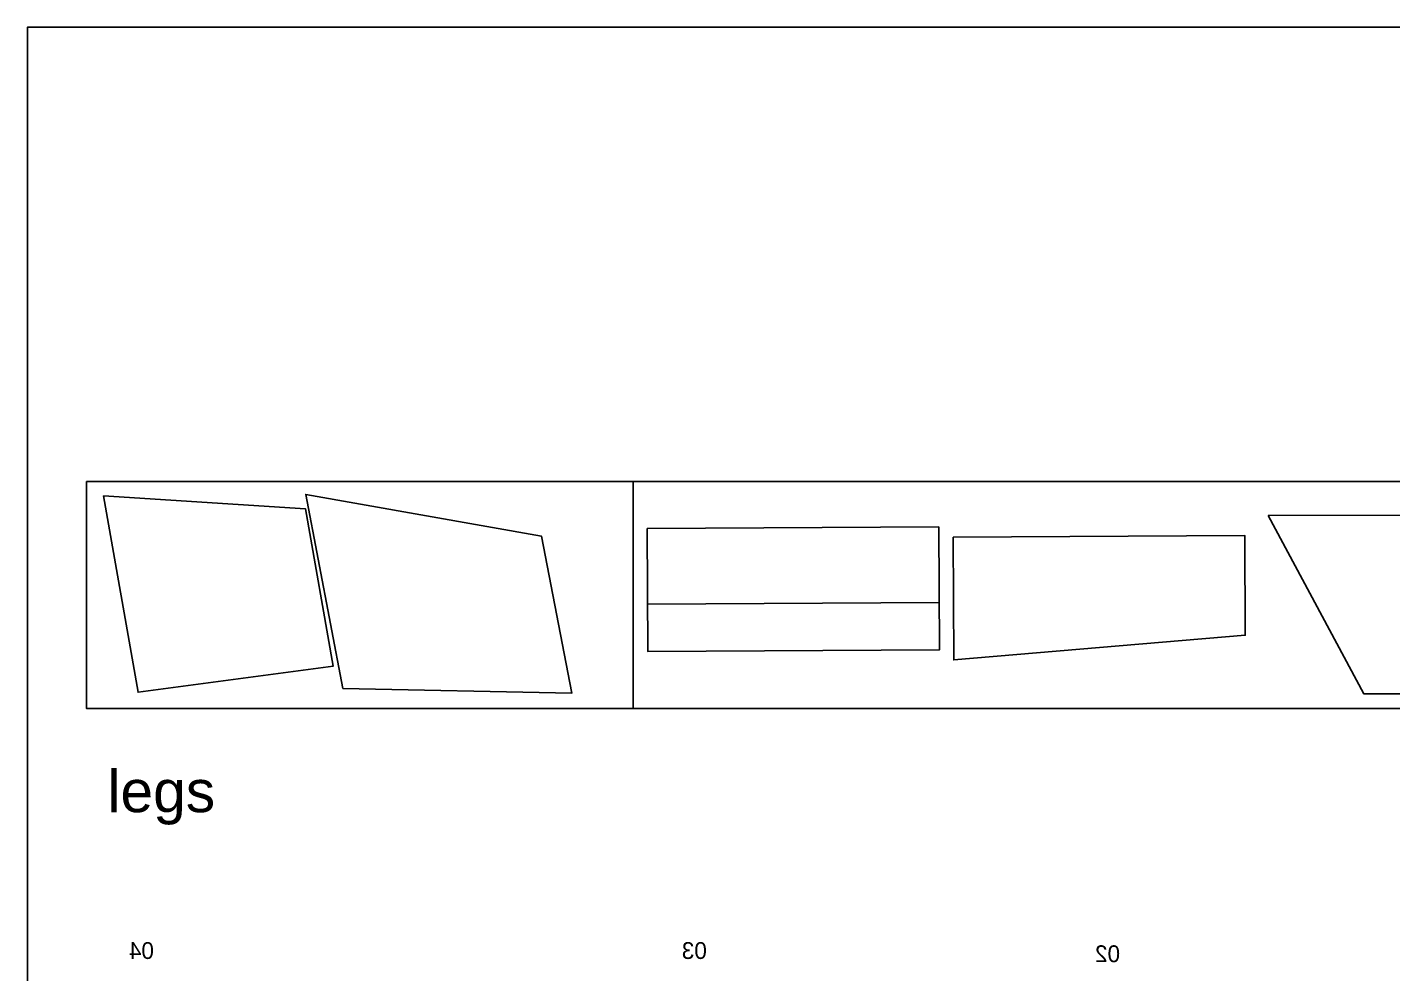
# Model space of a CAD drawing. Header units: millimetres. Extents: x 12942 to 18383, y 13072 to 17462.
# Drawn here: x 12942 to 14565, y 16336 to 17462 of the extents above; entities that cross this region are included whole.
import ezdxf

# ---------------------------------------------------------------- set-up
doc = ezdxf.new("R2010")
doc.units = ezdxf.units.MM
doc.header["$LTSCALE"] = 100
doc.header["$MEASUREMENT"] = 0
for name, color, linetype in [('CUT', 3, 'Continuous'), ('Default', 7, 'Continuous'), ('text', 1, 'Continuous')]:
    doc.layers.add(name, color=color, linetype=linetype)

msp = doc.modelspace()

# ---------------------------------------------------------------- linework, layer by layer
msp.add_lwpolyline([(13012.1, 16921.4), (13662.1, 16921.4), (13662.1, 16651.4), (13012.1, 16651.4)], close=True)
at = {"layer": 'CUT'}
msp.add_line((13679.3, 16775.6), (14026.1, 16777.5), dxfattribs=at)
for points in [[(13032.4, 16904.4), (13073.5, 16670.7), (13305.4, 16701.7), (13272.5, 16888.9), (13032.4, 16904.4)], [(13317.2, 16675.2), (13589.2, 16669.5), (13553.4, 16856.2), (13273, 16906), (13317.2, 16675.2)]]:
    msp.add_lwpolyline(points, dxfattribs=at)
for points in [[(13678.8, 16865.3), (13679.7, 16719), (14026.4, 16721), (14025.6, 16867.3)], [(14417.2, 16881), (14530.9, 16669), (14644.5, 16669), (14644.4, 16881.2)], [(14042.5, 16855.3), (14043.3, 16709.1), (14390, 16738.4), (14389.3, 16857.3), (14042.5, 16855.3)]]:
    msp.add_lwpolyline(points, close=True, dxfattribs=at)
at = {"layer": 'Default'}
msp.add_lwpolyline([(12941.9, 13072.4), (12941.9, 17461.8), (18382.6, 17461.8), (18382.6, 13072.4)], close=True, dxfattribs=at)
msp.add_lwpolyline([(13012.1, 16921.4), (13012.1, 16651.4), (15512.1, 16651.4), (15512.1, 16921.4), (13012.1, 16921.4)], dxfattribs=at)

# ---------------------------------------------------------------- texts
at = {"insert": (13037.1, 16512.9), "char_height": 50, "width": 1154.65, "attachment_point": 7, "line_spacing_factor": 0.96388}
msp.add_mtext('{\\fArial|b0|i0|c0|p34;legs }', dxfattribs=at)
at = {"layer": 'text', "extrusion": (0, 0, -1), "char_height": 20, "width": 9.39, "attachment_point": 1, "text_direction": (-1, 0, 0)}
for s, insert in [('04', (13092.4, 16373.4)), ('03', (13749.8, 16373.4)), ('02', (14241.1, 16369.6))]:
    msp.add_mtext(s, dxfattribs=dict(at, insert=insert))

doc.saveas('drawing.dxf')
